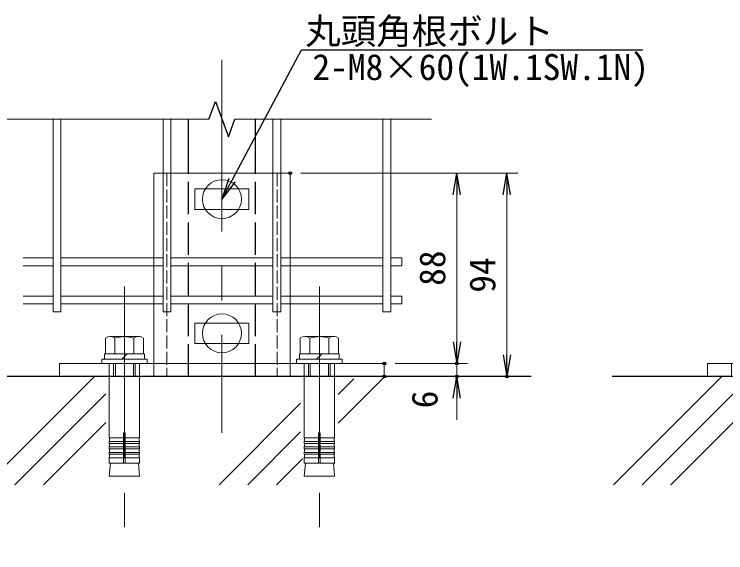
# Model space of a CAD drawing. Units: millimetres, scale not verified, with parts at other scales. Extents: x -4200 to 4200, y -2970 to 2970.
# Drawn here: x 1330 to 2644, y -863 to 132 of the extents above; entities that cross this region are included whole.
import ezdxf
from ezdxf.enums import TextEntityAlignment as Align

# ---------------------------------------------------------------- set-up
doc = ezdxf.new("R2010")
doc.units = ezdxf.units.MM
doc.header["$LTSCALE"] = 10
doc.header["$PDMODE"] = 32
doc.header["$PDSIZE"] = 5
doc.linetypes.add('DASHED', pattern=[7.5, 6, -1.5])
doc.linetypes.add('USER1', pattern=[50.8, 31.75, -6.35, 6.35, -6.35])
for name, color, linetype, lineweight in [('0-0_D-STR-DIM', 7, 'Continuous', 13), ('0-1_D-STR3', 3, 'Continuous', 13), ('0-2_D-BMK', 2, 'USER1', 13), ('0-3_D-STR1', 1, 'Continuous', 25), ('0-5_D-STR2', 7, 'Continuous', 13), ('0-6_0', 7, 'Continuous', 25), ('0-8_D-STR-TXT', 7, 'Continuous', 25), ('0-A_D-DCR-HCH', 7, 'Continuous', 13), ('0-E_D-BGD', 7, 'Continuous', 25)]:
    doc.layers.add(name, color=color, linetype=linetype, lineweight=lineweight)
doc.layers.add('0-7_Defpoints', color=7, linetype='Continuous')
doc.styles.add('ＭＳ ゴシック', font='')
doc.styles.get('ＭＳ ゴシック').set_extended_font_data('MS Gothic')

# ---------------------------------------------------------------- blocks, each defined once
blk = doc.blocks.new('BREAK')
at = {"layer": '0-6_0'}
for p, q in [((352.4, 128.3), (0, 256.5)), ((-352.4, -128.3), (352.4, 128.3)), ((0, -256.5), (-352.4, -128.3))]:
    blk.add_line(p, q, dxfattribs=at)
blk = doc.blocks.new('ベースプレート部品\u3000正面図')
at = {"layer": '0-1_D-STR3', "linetype": 'DASHED'}
for p, q in [((8393.49, 24200.71), (8393.49, 23260.71)), ((8903.49, 24200.71), (8903.49, 23260.71)), ((8128.49, 23320.71), (8128.49, 23260.71)), ((8268.49, 23320.71), (8268.49, 23260.71)), ((8333.49, 23320.71), (8333.49, 23260.71)), ((8963.49, 23320.71), (8963.49, 23260.71)), ((9028.49, 23320.71), (9028.49, 23260.71)), ((9168.49, 23320.71), (9168.49, 23260.71))]:
    blk.add_line(p, q, dxfattribs=at)
at = {"layer": '0-1_D-STR3'}
for p, q in [((8963.49, 24200.71), (8963.49, 23320.71)), ((8773.41, 24128.21), (8523.37, 24128.21)), ((8523.37, 24128.21), (8523.37, 24033.21)), ((8773.37, 24128.21), (8773.37, 24033.21)), ((8773.37, 24033.21), (8523.41, 24033.21)), ((8773.41, 23508.21), (8523.37, 23508.21)), ((8523.37, 23508.21), (8523.37, 23413.21)), ((8773.37, 23508.21), (8773.37, 23413.21)), ((8773.37, 23413.21), (8523.41, 23413.21)), ((7898.51, 23320.71), (9398.51, 23320.71)), ((9398.51, 23320.71), (9398.51, 23260.71))]:
    blk.add_line(p, q, dxfattribs=at)
for points in [[(8963.49, 24200.71), (8333.49, 24200.71), (8333.49, 23320.71)], [(7898.51, 23320.71), (7898.51, 23260.71), (9398.51, 23260.71)]]:
    blk.add_lwpolyline(points, dxfattribs=at)
blk = doc.blocks.new('ベースプレート部品\u3000側面図')
at = {"layer": '0-1_D-STR3'}
for p, q in [((39172.31, 25706.48), (39012.31, 25706.48)), ((39012.31, 25706.48), (39012.31, 24826.48)), ((39222.31, 24766.48), (39222.31, 25656.48)), ((39222.31, 24826.48), (38572.31, 24826.48)), ((38572.31, 24826.48), (38572.31, 24766.48)), ((39222.31, 24766.48), (38572.31, 24766.48))]:
    blk.add_line(p, q, dxfattribs=at)
at = {"layer": '0-1_D-STR3', "linetype": 'DASHED'}
for p, q in [((39072.31, 25706.48), (39072.31, 24826.48)), ((39072.31, 25633.98), (39012.31, 25633.98)), ((39072.31, 25538.98), (39012.31, 25538.98)), ((39072.31, 25013.98), (39012.31, 25013.98)), ((39072.31, 24918.98), (39012.31, 24918.98)), ((38682.31, 24826.48), (38682.31, 24766.48)), ((38977.31, 24826.48), (38977.31, 24766.48))]:
    blk.add_line(p, q, dxfattribs=at)
at = {"layer": '0-1_D-STR3'}
blk.add_arc((39172.31, 25656.48), 50, 0, 90, dxfattribs=at)
blk = doc.blocks.new('_Open')
at = {"layer": '0-6_0'}
blk.add_line((-10, 1.667), (0, 0), dxfattribs=at)
blk.add_lwpolyline([(-10, -1.667), (0, 0), (-10, 0)], dxfattribs=at)
blk = doc.blocks.new('MLeader14')
at = {"layer": '0-0_D-STR-DIM', "lineweight": 25}
blk.add_line((1737.89, -177.4), (1713.21, -209.57), dxfattribs=at)
for points in [[(1732.01, -174.26), (1860.3, 66.66), (2214, 66.66), (2490.83, 66.66)], [(1726.12, -171.13), (1713.21, -209.57), (1732.01, -174.26)]]:
    blk.add_lwpolyline(points, dxfattribs=at)

msp = doc.modelspace()

# ---------------------------------------------------------------- linework, layer by layer
at = {"layer": '0-0_D-STR-DIM'}
for p, q in [((1859.21, -161.57), (2167.07, -161.57)), ((1859.21, -161.57), (2259.61, -161.57)), ((2147.07, -201.57), (2147.07, -473.57)), ((2239.61, -201.57), (2239.61, -497.57)), ((2147.07, -473.57), (2147.07, -433.57)), ((2033.21, -513.57), (2167.07, -513.57)), ((2033.21, -513.57), (2167.07, -513.57)), ((2147.07, -513.57), (2147.07, -537.57)), ((2033.21, -537.57), (2167.07, -537.57)), ((2033.21, -537.57), (2259.61, -537.57)), ((2147.07, -577.57), (2147.07, -617.57))]:
    msp.add_line(p, q, dxfattribs=at)
at = {"layer": '0-1_D-STR3'}
for p, q in [((1498.01, -495.57), (1498.01, -466.77)), ((1560.91, -463.57), (1506.41, -463.57)), ((1515.61, -466.77), (1515.61, -495.57)), ((1550.81, -466.77), (1550.81, -495.57)), ((1568.41, -495.57), (1568.41, -466.77)), ((1858.01, -495.57), (1858.01, -466.77)), ((1920.91, -463.57), (1866.41, -463.57)), ((1875.61, -466.77), (1875.61, -495.57)), ((1910.81, -466.77), (1910.81, -495.57)), ((1928.41, -495.57), (1928.41, -466.77)), ((1528.21, -505.57), (1538.21, -495.57)), ((1888.21, -505.57), (1898.21, -495.57)), ((1513.21, -537.57), (1513.21, -513.57)), ((1516.41, -537.57), (1516.41, -513.57)), ((1550.01, -537.57), (1550.01, -513.57)), ((1553.21, -537.57), (1553.21, -513.57)), ((1873.21, -537.57), (1873.21, -513.57)), ((1876.41, -537.57), (1876.41, -513.57)), ((1910.01, -537.57), (1910.01, -513.57)), ((1913.21, -537.57), (1913.21, -513.57)), ((1531.71, -642.4), (1531.71, -697.57)), ((1534.71, -642.4), (1534.71, -697.57)), ((1891.71, -642.4), (1891.71, -697.57)), ((1894.71, -642.4), (1894.71, -697.57)), ((1531.71, -667.57), (1504.37, -667.57)), ((1531.71, -657.57), (1505.21, -657.57)), ((1534.71, -657.57), (1561.21, -657.57)), ((1534.71, -667.57), (1561.21, -667.57)), ((1891.71, -667.57), (1864.37, -667.57)), ((1891.71, -657.57), (1865.21, -657.57)), ((1894.71, -657.57), (1921.21, -657.57)), ((1894.71, -667.57), (1921.21, -667.57)), ((1531.71, -677.57), (1505.21, -677.57)), ((1534.71, -677.57), (1561.21, -677.57)), ((1891.71, -677.57), (1865.21, -677.57)), ((1894.71, -677.57), (1921.21, -677.57)), ((1531.71, -687.57), (1505.21, -687.57)), ((1534.71, -687.57), (1561.21, -687.57)), ((1891.71, -687.57), (1865.21, -687.57)), ((1894.71, -687.57), (1921.21, -687.57))]:
    msp.add_line(p, q, dxfattribs=at)
for points in [[(1496.41, -505.57), (1496.41, -495.57), (1570.01, -495.57), (1570.01, -505.57)], [(1856.41, -505.57), (1856.41, -495.57), (1930.01, -495.57), (1930.01, -505.57)], [(1534.71, -650.9), (1561.21, -650.9), (1561.21, -537.57), (1505.21, -537.57), (1505.21, -650.9), (1531.71, -650.9)], [(1894.71, -650.9), (1921.21, -650.9), (1921.21, -537.57), (1865.21, -537.57), (1865.21, -650.9), (1891.71, -650.9)], [(1506.46, -650.9), (1505.21, -657.57), (1505.21, -660.9), (1531.71, -660.9)], [(1559.96, -650.9), (1561.21, -657.57), (1561.21, -660.9), (1534.71, -660.9)], [(1866.46, -650.9), (1865.21, -657.57), (1865.21, -660.9), (1891.71, -660.9)], [(1919.96, -650.9), (1921.21, -657.57), (1921.21, -660.9), (1894.71, -660.9)], [(1506.46, -660.9), (1505.21, -667.57), (1505.21, -670.9), (1531.71, -670.9)], [(1559.96, -660.9), (1561.21, -667.57), (1561.21, -670.9), (1534.71, -670.9)], [(1866.46, -660.9), (1865.21, -667.57), (1865.21, -670.9), (1891.71, -670.9)], [(1919.96, -660.9), (1921.21, -667.57), (1921.21, -670.9), (1894.71, -670.9)], [(1506.46, -670.9), (1505.21, -677.57), (1505.21, -680.9), (1531.71, -680.9)], [(1559.96, -680.9), (1561.21, -687.57), (1561.21, -697.57), (1505.21, -697.57), (1505.21, -687.57), (1506.46, -680.9)], [(1559.96, -670.9), (1561.21, -677.57), (1561.21, -680.9), (1534.71, -680.9)], [(1866.46, -670.9), (1865.21, -677.57), (1865.21, -680.9), (1891.71, -680.9)], [(1919.96, -680.9), (1921.21, -687.57), (1921.21, -697.57), (1865.21, -697.57), (1865.21, -687.57), (1866.46, -680.9)], [(1919.96, -670.9), (1921.21, -677.57), (1921.21, -680.9), (1894.71, -680.9)], [(1559.11, -697.57), (1561.21, -721.57), (1505.21, -721.57), (1507.31, -697.57)], [(1561.21, -697.57), (1534.46, -697.57), (1505.21, -697.57)], [(1919.11, -697.57), (1921.21, -721.57), (1865.21, -721.57), (1867.31, -697.57)], [(1921.21, -697.57), (1894.46, -697.57), (1865.21, -697.57)]]:
    msp.add_lwpolyline(points, dxfattribs=at)
for points in [[(1575.21, -505.57), (1575.21, -513.57), (1491.21, -513.57), (1491.21, -505.57)], [(1935.21, -505.57), (1935.21, -513.57), (1851.21, -513.57), (1851.21, -505.57)]]:
    msp.add_lwpolyline(points, close=True, dxfattribs=at)
for centre in [(1713.21, -209.58), (1713.22, -457.57)]:
    msp.add_circle(centre, 36, dxfattribs=at)
for centre, radius, start, end in [((1506.81, -477.24), 13.68, 49.96723, 130.03277), ((1533.21, -513.57), 50, 69.39031, 110.60969), ((1559.61, -477), 13.5, 49.3117, 130.6883), ((1866.81, -477.24), 13.68, 49.96723, 130.03277), ((1893.21, -513.57), 50, 69.39031, 110.60969), ((1919.61, -477), 13.5, 49.3117, 130.6883), ((1533.21, -642.4), 1.5, 0, 180), ((1893.21, -642.4), 1.5, 0, 180)]:
    msp.add_arc(centre, radius, start, end, dxfattribs=at)
at = {"layer": '0-2_D-BMK'}
for p, q in [((1713.21, 47.86), (1713.21, -641.58)), ((1533.21, -371.17), (1533.21, -863.18)), ((1893.21, -371.17), (1893.21, -863.18))]:
    msp.add_line(p, q, dxfattribs=at)
at = {"layer": '0-3_D-STR1'}
for p, q in [((1651.21, -161.57), (1651.21, -61.7)), ((1775.21, -161.57), (1775.21, -61.7))]:
    msp.add_line(p, q, dxfattribs=at)
at = {"layer": '0-3_D-STR1', "linetype": 'DASHED'}
for p, q in [((1651.21, -537.57), (1651.21, -161.57)), ((1775.21, -537.57), (1775.21, -161.57))]:
    msp.add_line(p, q, dxfattribs=at)
at = {"layer": '0-5_D-STR2'}
for p, q in [((1401.39, -61.7), (1401.39, -417.57)), ((1415.79, -61.7), (1415.79, -417.57)), ((1604.47, -61.7), (1604.47, -417.57)), ((1618.87, -61.7), (1618.87, -417.57)), ((1807.54, -61.7), (1807.54, -417.57)), ((1821.94, -61.7), (1821.94, -417.57)), ((2010.62, -61.7), (2010.62, -417.57)), ((2025.02, -61.7), (2025.02, -417.57)), ((1401.39, -318.27), (1346.31, -318.27)), ((1604.47, -318.27), (1415.79, -318.27)), ((1807.54, -318.27), (1618.87, -318.27)), ((2010.62, -318.27), (1821.94, -318.27)), ((2045.82, -318.27), (2025.02, -318.27)), ((2045.82, -318.27), (2045.82, -332.67)), ((1401.39, -332.67), (1346.31, -332.67)), ((1604.47, -332.67), (1415.79, -332.67)), ((1807.54, -332.67), (1618.87, -332.67)), ((2010.62, -332.67), (1821.94, -332.67)), ((2045.82, -332.67), (2025.02, -332.67)), ((1401.39, -388.77), (1346.31, -388.77)), ((1604.47, -388.77), (1415.79, -388.77)), ((1807.54, -388.77), (1618.87, -388.77)), ((2010.62, -388.77), (1821.94, -388.77)), ((2045.82, -388.77), (2025.02, -388.77)), ((2045.82, -388.77), (2045.82, -403.17)), ((1401.39, -403.17), (1346.31, -403.17)), ((1604.47, -403.17), (1415.79, -403.17)), ((1807.54, -403.17), (1618.87, -403.17)), ((2010.62, -403.17), (1821.94, -403.17)), ((2045.82, -403.17), (2025.02, -403.17)), ((1415.79, -417.57), (1401.39, -417.57)), ((1618.87, -417.57), (1604.47, -417.57)), ((1821.94, -417.57), (1807.54, -417.57)), ((2025.02, -417.57), (2010.62, -417.57))]:
    msp.add_line(p, q, dxfattribs=at)
at = {"layer": '0-7_Defpoints'}
for p in [(1839.21, -161.57), (1839.21, -161.57), (2013.21, -513.57), (2147.07, -513.57), (2013.21, -537.57), (2147.07, -537.57), (2239.61, -537.57)]:
    msp.add_point(p, dxfattribs=at)
at = {"layer": '0-A_D-DCR-HCH'}
for p, q in [((1289.94, -61.7), (1689.26, -61.7)), ((1737.15, -61.7), (2100.12, -61.7)), ((1277.58, -737.57), (1477.58, -537.57)), ((1927.76, -623.78), (2013.98, -537.57)), ((2436.69, -737.57), (2636.69, -537.57)), ((1927.76, -570.75), (1956.86, -541.65)), ((1330.61, -737.57), (1498.55, -569.63)), ((2489.73, -737.57), (2657.67, -569.63)), ((1707.91, -737.57), (1858.56, -586.92)), ((1383.65, -737.57), (1498.55, -622.66)), ((2542.76, -737.57), (2657.67, -622.66)), ((1760.95, -737.57), (1858.56, -639.95)), ((1813.98, -737.57), (1861.83, -689.72))]:
    msp.add_line(p, q, dxfattribs=at)
at = {"layer": '0-E_D-BGD'}
for p, q in [((2284.64, -537.57), (1274.72, -537.57)), ((3443.75, -537.57), (2433.83, -537.57))]:
    msp.add_line(p, q, dxfattribs=at)

# ---------------------------------------------------------------- block references
at = {"layer": '0-0_D-STR-DIM'}
msp.add_blockref('MLeader14', (0, 0), dxfattribs=at)
at = {"layer": '0-0_D-STR-DIM', "xscale": 0.4, "yscale": 0.4}
for name, p in [('ベースプレート部品\u3000正面図', (-1746.2, -9841.85)), ('ベースプレート部品\u3000側面図', (-12818.6, -10444.16))]:
    msp.add_blockref(name, p, dxfattribs=at)
at = {"layer": '0-0_D-STR-DIM', "xscale": 4, "yscale": 4}
for p, rotation in [((2147.07, -161.57), 90), ((2239.61, -161.57), 90), ((2147.07, -513.57), 270), ((2147.07, -513.57), 270), ((2239.61, -537.57), 270), ((2147.07, -537.57), 90)]:
    msp.add_blockref('_Open', p, dxfattribs=dict(at, rotation=rotation))
at = {"layer": '0-A_D-DCR-HCH', "xscale": 0.09333333, "yscale": 0.09333333, "rotation": 270}
msp.add_blockref('BREAK', (1713.21, -61.7), dxfattribs=at)

# ---------------------------------------------------------------- texts
at = {"layer": '0-0_D-STR-DIM', "style": 'ＭＳ ゴシック'}
for s, p in [('88', (2140.33, -369.82)), ('94', (2232.86, -382.57)), ('6', (2126.09, -596.19))]:
    msp.add_text(s, height=48.09, rotation=90, dxfattribs=at).set_placement(p, align=Align.BOTTOM_LEFT)
at = {"layer": '0-8_D-STR-TXT', "style": 'ＭＳ ゴシック'}
for s, p in [('丸頭角根ボルト', (1867.08, 62.49)), ('2-M8×60(1W.1SW.1N)', (1880.42, -3.91))]:
    msp.add_text(s, height=48.09, dxfattribs=at).set_placement(p, align=Align.BOTTOM_LEFT)

doc.saveas('drawing.dxf')
